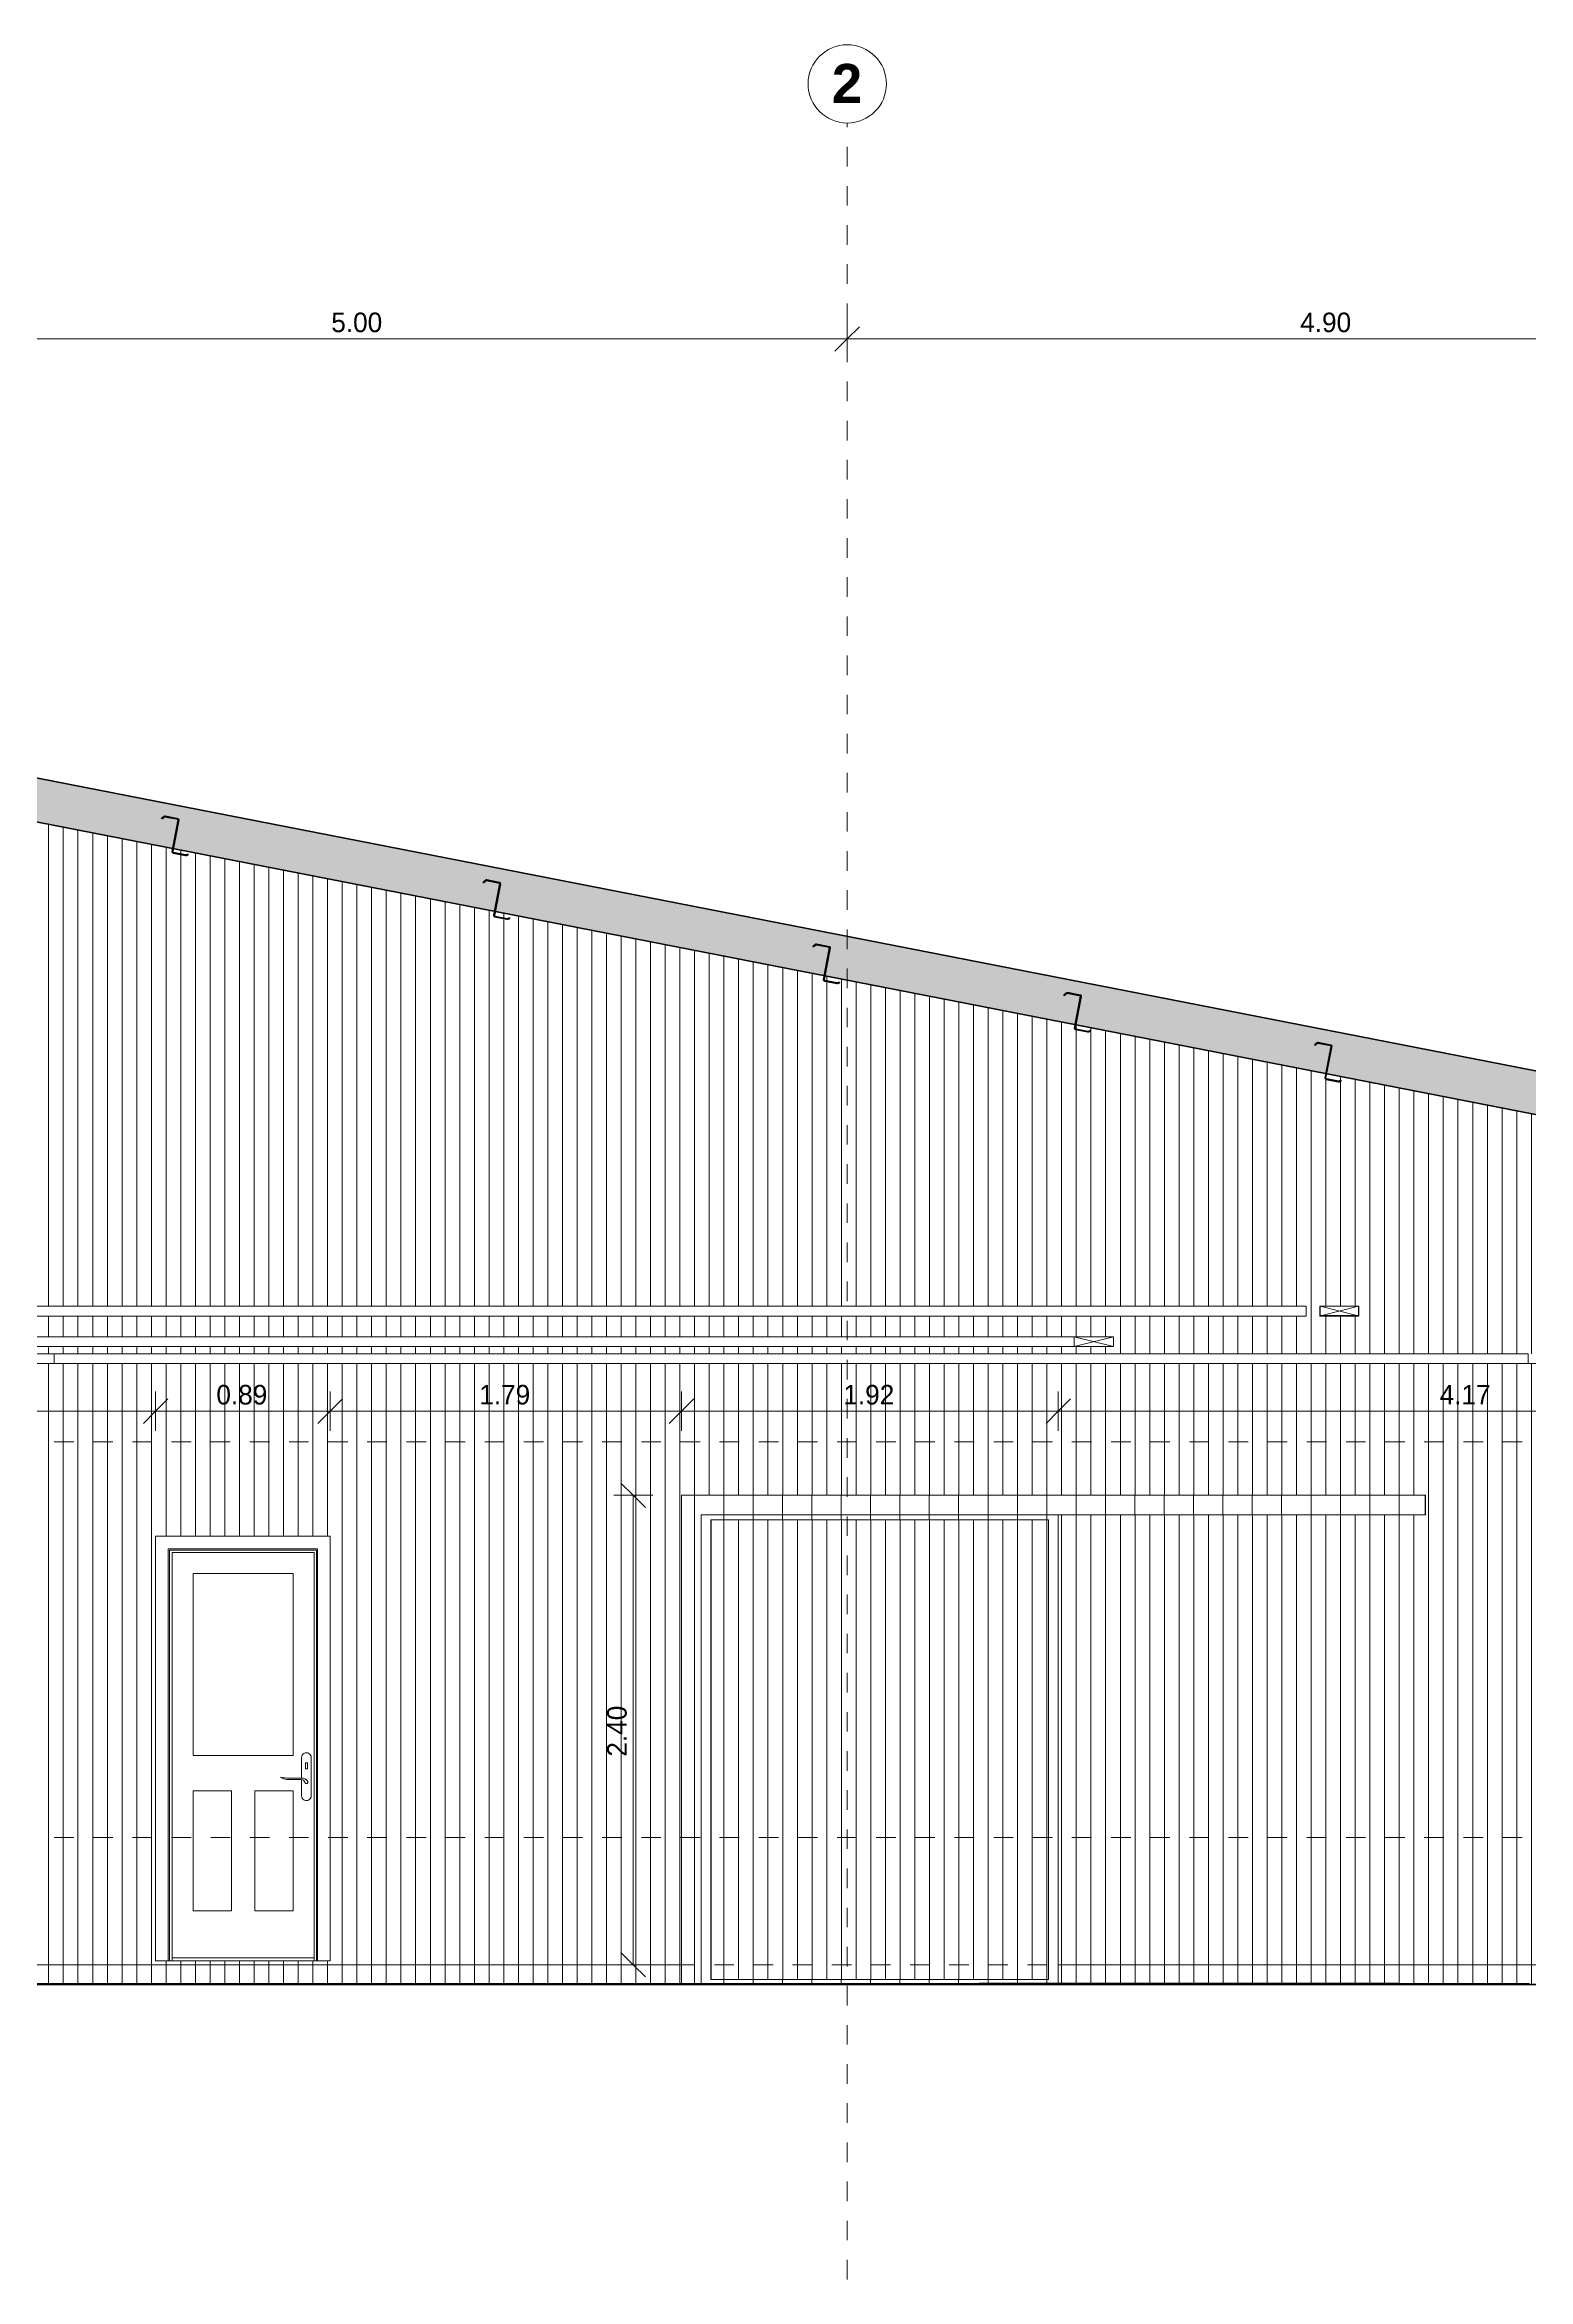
# Model space of a CAD drawing. Header units: metres. Extents: x 62 to 165, y -3 to 9.
# Drawn here: x 86.45 to 94.03, y -2.26 to 9.16 of the extents above; entities that cross this region are included whole.
import ezdxf

# ---------------------------------------------------------------- set-up
doc = ezdxf.new("R2010")
doc.units = ezdxf.units.M
doc.linetypes.add('Centro', pattern=[0.03175, 0.00635, -0.004763, 0.015875, -0.004763])
doc.linetypes.add('Grid Line', pattern=[0.022225, 0.0127, -0.003175, 0.003175, -0.003175])
for name, color, linetype, lineweight in [('A-ANNO-DIMS', 7, 'Continuous', 9), ('A-ANNO-DIMS-50', 7, 'Continuous', 9), ('A-DOOR', 7, 'Continuous', 18), ('A-DOOR-FRAM', 7, 'Continuous', 18), ('A-DOOR-GLAZ', 7, 'Continuous', 18), ('A-FLOR', 7, 'Continuous', 18), ('A-FLOR-LEVL', 7, 'Continuous', 9), ('A-ROOF', 7, 'Continuous', 18), ('A-ROOF-PATT', 7, 'Continuous', 50), ('A-WALL', 7, 'Continuous', 18), ('A-WALL-PATT', 7, 'Continuous', 18), ('E-CABL-TRAY', 7, 'Continuous', 18), ('S-BEAM', 7, 'Continuous', 18), ('S-GRID', 7, 'Continuous', 9), ('S-GRID-IDEN', 7, 'Continuous', 9)]:
    doc.layers.add(name, color=color, linetype=linetype, lineweight=lineweight)
doc.layers.add('E-CABL-TRAY-ANNO', color=7, linetype='Continuous', lineweight=18, true_color=0x007f00)
doc.styles.add('Arial_B_1', font='arialbd.ttf', dxfattribs={"height": 0.2})
doc.styles.add('Century Gothic_1', font='GOTHIC.TTF', dxfattribs={"height": 0.1})
doc.dimstyles.new('Century_Gotic__2_0__mm__2_decimales__OPACO', dxfattribs={"dimscale": 0.3048, "dimtxt": 0.104417, "dimasz": 0.410105, "dimexe": 0.328084, "dimexo": 0.0625, "dimgap": 0.019685, "dimtad": 1, "dimrnd": 0.01, "dimzin": 0, "dimdsep": 46, "dimtxsty": 'Century Gothic_1', "dimblk1": 'OBLIQUE', "dimblk2": 'OBLIQUE', "dimsah": 1, "dimcen": 0.09, "dimazin": 2, "dimtfac": 1, "dimtdec": 4, "dimtix": 1, "dimtmove": 0, "dimatfit": 3, "dimfxl": 0.328084, "dimfxlon": 1, "dimtvp": 1, "dimtolj": 1, "dimtzin": 0, "dimarcsym": 2})
pattern_1 = [(90, (80.772, 3.148), (-0.075, 5e-18), [])]
pattern_2 = [(90, (80.771, 3.148), (-0.15, 9e-18), [])]

# ---------------------------------------------------------------- blocks, each defined once
blk = doc.blocks.new('AB1_REVER_EST LOSAS_ZZ_ZZ_MO_T_A_rvt-1-Corte 01')
at = {"layer": 'A-FLOR'}
for p, q in [((81.665, -0.65), (89.705, -0.65)), ((91.63, -0.65), (95.506, -0.65)), ((86.405, -0.745), (86.625, -0.745)), ((86.625, -0.748), (86.405, -0.748)), ((86.625, -0.745), (86.625, -0.748)), ((86.625, -0.745), (86.865, -0.745)), ((86.625, -0.748), (86.625, -0.745)), ((86.865, -0.748), (86.625, -0.748)), ((86.865, -0.745), (86.865, -0.748)), ((86.865, -0.745), (87.085, -0.745)), ((86.865, -0.748), (86.865, -0.745)), ((87.085, -0.748), (86.865, -0.748)), ((87.085, -0.745), (87.085, -0.748)), ((87.085, -0.745), (87.325, -0.745)), ((87.085, -0.748), (87.085, -0.745)), ((87.325, -0.748), (87.085, -0.748)), ((87.325, -0.745), (87.325, -0.748)), ((87.325, -0.745), (87.525, -0.745)), ((87.325, -0.748), (87.325, -0.745)), ((87.525, -0.748), (87.325, -0.748)), ((87.525, -0.745), (87.525, -0.748)), ((87.525, -0.745), (87.765, -0.745)), ((87.525, -0.748), (87.525, -0.745)), ((87.765, -0.748), (87.525, -0.748)), ((87.765, -0.745), (87.765, -0.748)), ((87.765, -0.745), (88.025, -0.745)), ((87.765, -0.748), (87.765, -0.745)), ((88.025, -0.748), (87.765, -0.748)), ((88.025, -0.745), (88.025, -0.748)), ((88.025, -0.745), (88.245, -0.745)), ((88.025, -0.748), (88.025, -0.745)), ((88.245, -0.748), (88.025, -0.748)), ((88.245, -0.745), (88.245, -0.748)), ((88.245, -0.745), (88.471, -0.745)), ((88.245, -0.748), (88.245, -0.745)), ((88.471, -0.748), (88.245, -0.748)), ((88.471, -0.745), (88.471, -0.748)), ((88.471, -0.745), (88.691, -0.745)), ((88.471, -0.748), (88.471, -0.745)), ((88.691, -0.748), (88.471, -0.748)), ((88.691, -0.745), (88.691, -0.748)), ((88.691, -0.745), (88.911, -0.745)), ((88.691, -0.748), (88.691, -0.745)), ((88.911, -0.748), (88.691, -0.748)), ((88.911, -0.745), (88.911, -0.748)), ((88.911, -0.745), (89.131, -0.745)), ((88.911, -0.748), (88.911, -0.745)), ((89.131, -0.748), (88.911, -0.748)), ((89.131, -0.745), (89.131, -0.748)), ((89.131, -0.745), (89.331, -0.745)), ((89.131, -0.748), (89.131, -0.745)), ((89.331, -0.748), (89.131, -0.748)), ((89.331, -0.745), (89.331, -0.748)), ((89.331, -0.745), (89.571, -0.745)), ((89.331, -0.748), (89.331, -0.745)), ((89.571, -0.748), (89.331, -0.748)), ((89.571, -0.745), (89.571, -0.748)), ((89.571, -0.745), (89.771, -0.745)), ((89.571, -0.748), (89.571, -0.745)), ((89.771, -0.748), (89.571, -0.748)), ((89.771, -0.745), (89.771, -0.748)), ((89.771, -0.745), (90.011, -0.745)), ((89.771, -0.748), (89.771, -0.745)), ((90.011, -0.748), (89.771, -0.748)), ((90.011, -0.745), (90.011, -0.748)), ((90.011, -0.745), (90.231, -0.745)), ((90.011, -0.748), (90.011, -0.745)), ((90.231, -0.748), (90.011, -0.748)), ((90.231, -0.745), (90.231, -0.748)), ((90.231, -0.745), (90.451, -0.745)), ((90.231, -0.748), (90.231, -0.745)), ((90.451, -0.748), (90.231, -0.748)), ((90.451, -0.745), (90.451, -0.748)), ((90.451, -0.745), (90.651, -0.745)), ((90.451, -0.748), (90.451, -0.745)), ((90.651, -0.748), (90.451, -0.748)), ((90.651, -0.745), (90.651, -0.748)), ((90.651, -0.745), (90.885, -0.745)), ((90.651, -0.748), (90.651, -0.745)), ((90.885, -0.748), (90.651, -0.748)), ((90.885, -0.745), (90.885, -0.748)), ((90.885, -0.745), (91.12, -0.745)), ((90.885, -0.748), (90.885, -0.745)), ((91.12, -0.748), (90.885, -0.748)), ((91.12, -0.745), (91.12, -0.748)), ((91.12, -0.745), (91.225, -0.745)), ((91.12, -0.748), (91.12, -0.745)), ((91.225, -0.748), (91.12, -0.748)), ((93.365, -0.745), (93.595, -0.745)), ((93.595, -0.748), (93.365, -0.748)), ((93.595, -0.745), (93.595, -0.748)), ((93.595, -0.745), (93.81, -0.745)), ((93.595, -0.745), (93.595, -0.748)), ((93.81, -0.748), (93.595, -0.748)), ((93.81, -0.745), (93.81, -0.748)), ((93.81, -0.745), (94.035, -0.745)), ((93.81, -0.745), (93.81, -0.748)), ((94.035, -0.748), (93.81, -0.748))]:
    blk.add_line(p, q, dxfattribs=at)
at = {"layer": 'A-FLOR', "lineweight": 50}
for p, q in [((95.703, -0.75), (65.578, -0.75)), ((92.065, -0.745), (91.225, -0.745)), ((91.225, -0.745), (91.225, -0.748)), ((91.225, -0.748), (92.065, -0.748)), ((92.065, -0.748), (92.065, -0.745)), ((92.685, -0.745), (92.065, -0.745)), ((92.065, -0.745), (92.065, -0.748)), ((92.065, -0.748), (92.685, -0.748)), ((92.685, -0.748), (92.685, -0.745)), ((93.365, -0.745), (92.685, -0.745)), ((92.685, -0.745), (92.685, -0.748)), ((92.685, -0.748), (93.365, -0.748)), ((93.365, -0.748), (93.365, -0.745))]:
    blk.add_line(p, q, dxfattribs=at)
blk = doc.blocks.new('BPC_Codo 90_ - Codo 90_-1255836-Corte 01')
at = {"layer": 'E-CABL-TRAY', "color": 96, "true_color": 0x008000}
for p, q in [((86.026, 2.473), (86.026, 2.423)), ((86.426, 2.473), (86.026, 2.473)), ((86.026, 2.423), (86.426, 2.423)), ((86.426, 2.473), (86.501, 2.473)), ((86.501, 2.423), (86.426, 2.423)), ((86.501, 2.473), (86.501, 2.423))]:
    blk.add_line(p, q, dxfattribs=at)
blk = doc.blocks.new('AB1_REVER_ELE_ZZ_ZZ_MO_T_A_rvt-1-Corte 01')
at = {"layer": 'E-CABL-TRAY', "color": 96, "true_color": 0x008000}
for p, q in [((92.897, 2.716), (79.08, 2.716)), ((92.897, 2.666), (79.08, 2.666)), ((92.897, 2.716), (92.897, 2.666)), ((92.966, 2.716), (92.966, 2.666)), ((92.968, 2.716), (92.966, 2.716)), ((92.966, 2.666), (93.166, 2.666)), ((92.968, 2.669), (92.968, 2.716)), ((93.163, 2.669), (92.968, 2.669)), ((93.166, 2.716), (93.163, 2.716)), ((93.163, 2.716), (93.163, 2.669)), ((93.166, 2.666), (93.166, 2.716)), ((91.712, 2.56), (80.031, 2.56)), ((91.712, 2.51), (80.003, 2.51)), ((86.501, 2.423), (86.501, 2.473)), ((94.031, 2.473), (86.501, 2.473)), ((94.031, 2.423), (86.501, 2.423)), ((94.031, 2.473), (94.031, 2.423)), ((94.031, 2.423), (94.031, 2.473)), ((94.106, 2.423), (94.031, 2.423))]:
    blk.add_line(p, q, dxfattribs=at)
at = {"layer": 'E-CABL-TRAY-ANNO'}
for p, q in [((92.968, 2.716), (93.155, 2.669)), ((92.968, 2.716), (93.163, 2.716)), ((93.163, 2.716), (92.976, 2.669)), ((91.912, 2.56), (91.712, 2.51)), ((91.712, 2.56), (91.912, 2.51)), ((91.712, 2.56), (91.912, 2.56)), ((91.712, 2.51), (91.712, 2.56)), ((91.912, 2.56), (91.912, 2.51)), ((91.912, 2.51), (91.712, 2.51))]:
    blk.add_line(p, q, dxfattribs=at)
at = {"layer": 'E-CABL-TRAY', "color": 96, "lineweight": 18, "true_color": 0x008000}
blk.add_blockref('BPC_Codo 90_ - Codo 90_-1255836-Corte 01', (0, 0), dxfattribs=at)
blk = doc.blocks.new('Costanera Perfil Z - Costanera Perfil Z-1276424-Corte 01')
at = {"layer": 'S-BEAM', "lineweight": 50}
for p, q in [((82.393, 6.155), (82.379, 6.145)), ((82.379, 6.145), (82.38, 6.142)), ((82.38, 6.142), (82.395, 6.153)), ((82.396, 6.153), (82.463, 6.14)), ((82.463, 6.143), (82.397, 6.156)), ((82.464, 6.138), (82.433, 5.976)), ((82.436, 5.975), (82.467, 6.137)), ((82.439, 5.967), (82.5, 5.955)), ((82.501, 5.958), (82.44, 5.97)), ((82.514, 5.962), (82.504, 5.958)), ((82.505, 5.955), (82.515, 5.959)), ((82.515, 5.959), (82.514, 5.962))]:
    blk.add_line(p, q, dxfattribs=at)
for centre, radius, start, end in [((82.396, 6.151), 0.005, 79, 126.4498), ((82.396, 6.151), 0.002, 79, 126.4498), ((82.462, 6.138), 0.005, 349, 79), ((82.462, 6.138), 0.002, 349, 79), ((82.441, 5.975), 0.008, 169, 259), ((82.441, 5.975), 0.005, 169, 259), ((82.502, 5.963), 0.008, 259, 291.4498), ((82.502, 5.963), 0.005, 259, 291.4498)]:
    blk.add_arc(centre, radius, start, end, dxfattribs=at)
blk = doc.blocks.new('Puerta exterior - Puerta corrediza fachada 2-1357965-Corte 01')
at = {"layer": 'A-DOOR', "true_color": 0x808080}
h = blk.add_hatch(dxfattribs=at)
h.set_pattern_fill('FP_2', color=8, style=0, pattern_type=2)
h.set_pattern_definition(pattern_2)
h.paths.add_polyline_path([(89.771, -0.75), (89.805, -0.75), (89.805, -0.748), (89.705, -0.748), (89.705, -0.75)])
h.paths.add_polyline_path([(89.705, -0.745), (89.805, -0.745), (89.805, 1.65), (93.505, 1.65), (93.505, 1.75), (89.705, 1.75), (89.705, -0.714)])
h = blk.add_hatch(dxfattribs=at)
h.set_pattern_fill('FP_2', color=8, style=0, pattern_type=2)
h.set_pattern_definition(pattern_2)
h.paths.add_polyline_path([(90.885, -0.75), (91.63, -0.75), (91.63, -0.748), (89.805, -0.748), (89.805, -0.75), (90.88, -0.75)])
h.paths.add_polyline_path([(90.885, -0.745), (91.63, -0.745), (91.63, 1.65), (89.805, 1.65), (89.805, -0.745), (90.88, -0.745)])
h.paths.add_polyline_path([(89.878, -0.725), (89.855, -0.725), (89.855, 1.625), (91.58, 1.625), (91.58, -0.725), (90.011, -0.725)])
at = {"layer": 'A-DOOR', "true_color": 0x787878}
h = blk.add_hatch(dxfattribs=at)
h.set_pattern_fill('FP_1', color=8, style=0, pattern_type=2)
h.set_pattern_definition(pattern_1)
h.paths.add_polyline_path([(90.88, -0.725), (91.58, -0.725), (91.58, 1.625), (89.856, 1.625), (89.856, -0.725), (90.379, -0.725)])
at = {"layer": 'A-DOOR'}
for p, q in [((93.505, 1.75), (89.705, 1.75)), ((89.705, 1.75), (89.705, -0.745)), ((93.505, 1.65), (93.505, 1.75)), ((93.505, 1.75), (93.506, 1.75)), ((93.506, 1.75), (93.506, 1.65)), ((89.805, -0.745), (89.805, 1.65)), ((89.805, 1.65), (93.505, 1.65)), ((91.63, 1.65), (89.805, 1.65)), ((89.805, 1.65), (89.805, -0.745)), ((89.855, -0.725), (89.855, 1.625)), ((89.855, 1.625), (91.58, 1.625)), ((91.58, 1.625), (91.58, -0.725)), ((91.63, -0.745), (91.63, 1.65)), ((93.506, 1.65), (93.505, 1.65)), ((89.705, -0.748), (89.705, -0.75)), ((89.805, -0.75), (89.805, -0.748)), ((89.805, -0.748), (89.805, -0.75)), ((91.58, -0.725), (89.855, -0.725)), ((91.63, -0.75), (91.63, -0.748))]:
    blk.add_line(p, q, dxfattribs=at)
at = {"layer": 'A-DOOR-GLAZ'}
blk.add_line((89.856, 1.625), (89.856, -0.725), dxfattribs=at)
blk = doc.blocks.new('M_Door-Exterior-Single-Entry-Half Flat Glass-Wood_Clad - 750 x 2100mm-1286228-Corte 01')
at = {"layer": 'A-DOOR'}
for p, q in [((87.018, -0.63), (87.018, 1.541)), ((87.911, 1.541), (87.018, 1.541)), ((87.911, 1.541), (87.911, -0.63)), ((87.911, 1.541), (87.911, 1.541)), ((87.911, -0.63), (87.911, 1.541)), ((87.083, -0.63), (87.083, 1.476)), ((87.083, 1.476), (87.846, 1.476)), ((87.083, 1.476), (87.083, -0.63)), ((87.846, 1.476), (87.846, -0.63)), ((87.211, 0.42), (87.211, 1.35)), ((87.211, 1.35), (87.721, 1.35)), ((87.721, 1.35), (87.721, 0.42)), ((87.721, 0.42), (87.211, 0.42)), ((87.764, 0.409), (87.764, 0.304)), ((87.794, 0.382), (87.784, 0.382)), ((87.784, 0.382), (87.784, 0.352)), ((87.784, 0.352), (87.794, 0.352)), ((87.789, 0.434), (87.789, 0.434)), ((87.794, 0.352), (87.794, 0.382)), ((87.794, 0.382), (87.794, 0.352)), ((87.794, 0.382), (87.794, 0.382)), ((87.794, 0.352), (87.794, 0.352)), ((87.814, 0.409), (87.814, 0.214)), ((87.814, 0.214), (87.814, 0.409)), ((87.211, -0.375), (87.211, 0.24)), ((87.211, 0.24), (87.406, 0.24)), ((87.211, 0.24), (87.211, -0.375)), ((87.406, 0.24), (87.406, -0.375)), ((87.526, -0.375), (87.526, 0.24)), ((87.526, 0.24), (87.721, 0.24)), ((87.526, 0.24), (87.526, -0.375)), ((87.659, 0.309), (87.659, 0.307)), ((87.763, 0.304), (87.687, 0.304)), ((87.687, 0.297), (87.763, 0.297)), ((87.721, 0.24), (87.721, -0.375)), ((87.764, 0.297), (87.764, 0.214)), ((87.765, 0.304), (87.765, 0.304)), ((87.789, 0.276), (87.789, 0.276)), ((87.789, 0.189), (87.789, 0.189)), ((87.406, -0.375), (87.211, -0.375)), ((87.721, -0.375), (87.526, -0.375)), ((87.083, -0.63), (87.018, -0.63)), ((87.083, -0.63), (87.083, -0.63)), ((87.103, -0.615), (87.828, -0.615)), ((87.846, -0.63), (87.911, -0.63)), ((87.911, -0.63), (87.911, -0.63))]:
    blk.add_line(p, q, dxfattribs=at)
for centre, major_axis, start_param, end_param in [((87.789, 0.409), (0, 0.025), 4.712389, 7.853982), ((87.789, 0.409), (0, 0.025), 4.712389, 5.497787), ((87.687, 0.388), (0, 0.0833), 2.793324, 3.140796), ((87.691, 0.357), (0, 0.0594), 2.573656, 3.081211), ((87.765, 0.267), (0, 0.0373), 5.340119, 6.328796), ((87.763, 0.279), (0, 0.0181), 4.999105, 6.283185), ((87.765, 0.267), (0, 0.0373), 6.081627, 6.328796), ((87.789, 0.284), (0, 0.008), 1.570796, 5.333011), ((87.789, 0.284), (0, 0.008), 1.718891, 1.92433), ((87.789, 0.284), (0, 0.008), 1.725676, 1.923046), ((87.765, 0.267), (0, 0.0373), 5.340119, 5.834458), ((87.789, 0.284), (0, 0.008), 3.141593, 3.326496), ((87.789, 0.284), (0, 0.008), 3.141593, 3.665191), ((87.789, 0.284), (0, 0.008), 3.403392, 4.712389), ((87.789, 0.284), (0, 0.008), 3.577311, 3.752622), ((87.789, 0.284), (0, 0.008), 4.712389, 5.759079), ((87.789, 0.284), (0, 0.008), 4.712389, 5.631421), ((87.789, 0.284), (0, 0.008), 3.828125, 5.333011), ((87.789, 0.284), (0, 0.008), 3.751685, 4.712389), ((87.789, 0.214), (0, 0.025), 1.570796, 4.712389), ((87.789, 0.214), (0, 0.025), 3.926991, 4.712389)]:
    blk.add_ellipse(centre, major_axis=major_axis, ratio=0.999971, start_param=start_param, end_param=end_param, dxfattribs=at)
at = {"layer": 'A-DOOR-FRAM'}
for p, q in [((87.09, 1.47), (87.09, -0.63)), ((87.09, 1.47), (87.84, 1.47)), ((87.09, -0.63), (87.09, 1.47)), ((87.103, 1.457), (87.103, -0.616)), ((87.103, 1.457), (87.828, 1.457)), ((87.103, -0.63), (87.103, 1.457)), ((87.828, 1.457), (87.828, -0.63)), ((87.84, 1.47), (87.84, -0.63)), ((87.083, -0.63), (87.09, -0.63)), ((87.846, -0.63), (87.84, -0.63))]:
    blk.add_line(p, q, dxfattribs=at)
at = {"layer": 'A-DOOR-GLAZ'}
blk.add_line((87.211, 1.35), (87.211, 0.42), dxfattribs=at)
blk = doc.blocks.new('Grid - RLA-Grid Head - Circle 2-1378464-Corte 01')
at = {"layer": 'S-GRID-IDEN', "color": 253, "true_color": 0xaaaaaa}
blk.add_circle((95.452, 8.964), 0.2, dxfattribs=at)
blk = doc.blocks.new('DIMBLOCK1-Corte 01')
at = {"layer": 'A-ANNO-DIMS-50', "color": 251, "lineweight": 15, "true_color": 0x5a5a5a}
for p, q in [((90.552, 7.661), (90.489, 7.598)), ((90.552, 7.661), (90.614, 7.723)), ((95.452, 7.661), (95.389, 7.598)), ((95.452, 7.661), (95.514, 7.723))]:
    blk.add_line(p, q, dxfattribs=at)
at = {"layer": 'A-ANNO-DIMS-50', "color": 251, "true_color": 0x5a5a5a}
for p, q in [((90.552, 7.661), (90.552, 7.761)), ((95.452, 7.661), (90.552, 7.661)), ((90.552, 7.661), (90.552, 7.561)), ((95.452, 7.661), (95.452, 7.761)), ((95.452, 7.661), (95.452, 7.561))]:
    blk.add_line(p, q, dxfattribs=at)
at = {"layer": 'A-ANNO-DIMS-50', "color": 0, "insert": (92.866, 7.795), "char_height": 0.1, "width": 0.32618, "attachment_point": 1, "line_spacing_factor": 0.984502, "style": 'Century Gothic_1'}
blk.add_mtext('4.90', dxfattribs=at)
blk = doc.blocks.new('_Oblique')
at = {"color": 0, "linetype": 'ByBlock', "lineweight": -2}
blk.add_line((-0.5, -0.5), (0.5, 0.5), dxfattribs=at)
blk = doc.blocks.new('DIMBLOCK2-Corte 01')
at = {"layer": 'A-ANNO-DIMS-50', "color": 251, "lineweight": 15, "true_color": 0x5a5a5a}
for p, q in [((85.552, 7.661), (85.489, 7.598)), ((85.552, 7.661), (85.614, 7.723)), ((90.552, 7.661), (90.489, 7.598)), ((90.552, 7.661), (90.614, 7.723))]:
    blk.add_line(p, q, dxfattribs=at)
at = {"layer": 'A-ANNO-DIMS-50', "color": 251, "true_color": 0x5a5a5a}
for p, q in [((85.552, 7.661), (85.552, 7.761)), ((90.552, 7.661), (85.552, 7.661)), ((85.552, 7.661), (85.552, 7.561)), ((90.552, 7.661), (90.552, 7.761)), ((90.552, 7.661), (90.552, 7.561))]:
    blk.add_line(p, q, dxfattribs=at)
at = {"layer": 'A-ANNO-DIMS-50', "color": 0, "insert": (87.916, 7.795), "char_height": 0.1, "width": 0.32618, "attachment_point": 1, "line_spacing_factor": 0.984502, "style": 'Century Gothic_1'}
blk.add_mtext('5.00', dxfattribs=at)
blk = doc.blocks.new('DIMBLOCK29-Corte 01')
at = {"layer": 'A-ANNO-DIMS-50', "color": 251, "lineweight": 15, "true_color": 0x5a5a5a}
for p, q in [((91.63, 2.18), (91.568, 2.117)), ((91.63, 2.18), (91.693, 2.242)), ((95.798, 2.18), (95.735, 2.117)), ((95.798, 2.18), (95.86, 2.242))]:
    blk.add_line(p, q, dxfattribs=at)
at = {"layer": 'A-ANNO-DIMS-50', "color": 251, "true_color": 0x5a5a5a}
for p, q in [((91.63, 2.18), (91.63, 2.28)), ((95.798, 2.18), (91.63, 2.18)), ((91.63, 2.18), (91.63, 2.08)), ((95.798, 2.18), (95.798, 2.28)), ((95.798, 2.18), (95.798, 2.08))]:
    blk.add_line(p, q, dxfattribs=at)
at = {"layer": 'A-ANNO-DIMS-50', "color": 0, "insert": (93.578, 2.314), "char_height": 0.1, "width": 0.32618, "attachment_point": 1, "line_spacing_factor": 0.984502, "style": 'Century Gothic_1'}
blk.add_mtext('4.17', dxfattribs=at)
blk = doc.blocks.new('DIMBLOCK30-Corte 01')
at = {"layer": 'A-ANNO-DIMS-50', "color": 251, "lineweight": 15, "true_color": 0x5a5a5a}
for p, q in [((89.705, 2.18), (89.643, 2.117)), ((89.705, 2.18), (89.768, 2.242)), ((91.63, 2.18), (91.568, 2.117)), ((91.63, 2.18), (91.693, 2.242))]:
    blk.add_line(p, q, dxfattribs=at)
at = {"layer": 'A-ANNO-DIMS-50', "color": 251, "true_color": 0x5a5a5a}
for p, q in [((89.705, 2.18), (89.705, 2.28)), ((91.63, 2.18), (89.705, 2.18)), ((89.705, 2.18), (89.705, 2.08)), ((91.63, 2.18), (91.63, 2.28)), ((91.63, 2.18), (91.63, 2.08))]:
    blk.add_line(p, q, dxfattribs=at)
at = {"layer": 'A-ANNO-DIMS-50', "color": 0, "insert": (90.532, 2.314), "char_height": 0.1, "width": 0.32618, "attachment_point": 1, "line_spacing_factor": 0.984502, "style": 'Century Gothic_1'}
blk.add_mtext('1.92', dxfattribs=at)
blk = doc.blocks.new('DIMBLOCK31-Corte 01')
at = {"layer": 'A-ANNO-DIMS-50', "color": 251, "lineweight": 15, "true_color": 0x5a5a5a}
for p, q in [((87.911, 2.18), (87.848, 2.117)), ((87.911, 2.18), (87.973, 2.242)), ((89.705, 2.18), (89.643, 2.117)), ((89.705, 2.18), (89.768, 2.242))]:
    blk.add_line(p, q, dxfattribs=at)
at = {"layer": 'A-ANNO-DIMS-50', "color": 251, "true_color": 0x5a5a5a}
for p, q in [((87.911, 2.18), (87.911, 2.28)), ((89.705, 2.18), (87.911, 2.18)), ((87.911, 2.18), (87.911, 2.08)), ((89.705, 2.18), (89.705, 2.28)), ((89.705, 2.18), (89.705, 2.08))]:
    blk.add_line(p, q, dxfattribs=at)
at = {"layer": 'A-ANNO-DIMS-50', "color": 0, "insert": (88.672, 2.314), "char_height": 0.1, "width": 0.32618, "attachment_point": 1, "line_spacing_factor": 0.984502, "style": 'Century Gothic_1'}
blk.add_mtext('1.79', dxfattribs=at)
blk = doc.blocks.new('DIMBLOCK32-Corte 01')
at = {"layer": 'A-ANNO-DIMS-50', "color": 251, "lineweight": 15, "true_color": 0x5a5a5a}
for p, q in [((87.018, 2.18), (86.956, 2.117)), ((87.018, 2.18), (87.081, 2.242)), ((87.911, 2.18), (87.848, 2.117)), ((87.911, 2.18), (87.973, 2.242))]:
    blk.add_line(p, q, dxfattribs=at)
at = {"layer": 'A-ANNO-DIMS-50', "color": 251, "true_color": 0x5a5a5a}
for p, q in [((87.018, 2.18), (87.018, 2.28)), ((87.911, 2.18), (87.018, 2.18)), ((87.018, 2.18), (87.018, 2.08)), ((87.911, 2.18), (87.911, 2.28)), ((87.911, 2.18), (87.911, 2.08))]:
    blk.add_line(p, q, dxfattribs=at)
at = {"layer": 'A-ANNO-DIMS-50', "color": 0, "insert": (87.329, 2.314), "char_height": 0.1, "width": 0.32618, "attachment_point": 1, "line_spacing_factor": 0.984502, "style": 'Century Gothic_1'}
blk.add_mtext('0.89', dxfattribs=at)
blk = doc.blocks.new('DIMBLOCK33-Corte 01')
at = {"layer": 'A-ANNO-DIMS-50', "color": 251, "lineweight": 15, "true_color": 0x5a5a5a}
for p, q in [((85.331, 2.18), (85.268, 2.117)), ((85.331, 2.18), (85.393, 2.242)), ((87.018, 2.18), (86.956, 2.117)), ((87.018, 2.18), (87.081, 2.242))]:
    blk.add_line(p, q, dxfattribs=at)
at = {"layer": 'A-ANNO-DIMS-50', "color": 251, "true_color": 0x5a5a5a}
for p, q in [((85.331, 2.18), (85.331, 2.28)), ((87.018, 2.18), (85.331, 2.18)), ((85.331, 2.18), (85.331, 2.08)), ((87.018, 2.18), (87.018, 2.28)), ((87.018, 2.18), (87.018, 2.08))]:
    blk.add_line(p, q, dxfattribs=at)
at = {"layer": 'A-ANNO-DIMS-50', "color": 0, "insert": (86.039, 2.314), "char_height": 0.1, "width": 0.32618, "attachment_point": 1, "line_spacing_factor": 0.984502, "style": 'Century Gothic_1'}
blk.add_mtext('1.69', dxfattribs=at)
blk = doc.blocks.new('DIMBLOCK41-Corte 01')
at = {"layer": 'A-ANNO-DIMS-50', "color": 251, "true_color": 0x5a5a5a}
for p, q in [((89.459, 1.75), (89.359, 1.75)), ((89.459, -0.65), (89.459, 1.75)), ((89.459, 1.75), (89.559, 1.75)), ((89.459, -0.65), (89.359, -0.65)), ((89.459, -0.65), (89.559, -0.65))]:
    blk.add_line(p, q, dxfattribs=at)
at = {"layer": 'A-ANNO-DIMS-50', "color": 251, "lineweight": 15, "true_color": 0x5a5a5a}
for p, q in [((89.459, 1.75), (89.396, 1.812)), ((89.459, 1.75), (89.521, 1.687)), ((89.459, -0.65), (89.396, -0.587)), ((89.459, -0.65), (89.521, -0.712))]:
    blk.add_line(p, q, dxfattribs=at)
at = {"layer": 'A-ANNO-DIMS-50', "color": 0, "insert": (89.325, 0.414), "char_height": 0.1, "width": 0.32618, "attachment_point": 1, "rotation": 90, "line_spacing_factor": 0.984502, "style": 'Century Gothic_1'}
blk.add_mtext('2.40', dxfattribs=at)

msp = doc.modelspace()

# ---------------------------------------------------------------- hatches: boundary and pattern name
at = {"layer": 'A-ROOF-PATT', "lineweight": 18}
h = msp.add_hatch(dxfattribs=at)
h.set_pattern_fill('FP_5', color=256, style=0, pattern_type=2)
h.set_pattern_definition([(0, (80.761, 3.148), (0.4064, 0.1016), [0.01676, -0.28804, 0.01676, -0.28804, -1.626]), (0, (80.761, 3.148), (0.4064, 0.1016), [-0.6096, 0.01676, -0.59284, 0.01676, -0.28804, -0.7112]), (0, (80.761, 3.148), (0.4064, 0.1016), [-1.524, 0.01676, -0.18644, 0.01676, -0.49124]), (120, (80.913, 3.198), (-0.2911882, 0.3011527), [0.01676, -0.28804, 0.01676, -0.28804, -1.626]), (120, (80.913, 3.198), (-0.2911882, 0.3011527), [-0.6096, 0.01676, -0.59284, 0.01676, -0.28804, -0.7112]), (120, (80.913, 3.198), (-0.2911882, 0.3011527), [-1.524, 0.01676, -0.18644, 0.01676, -0.49124]), (240, (80.964, 3.402), (-0.1152118, -0.4027527), [0.01676, -0.28804, 0.01676, -0.28804, -1.626]), (240, (80.964, 3.402), (-0.1152118, -0.4027527), [-0.6096, 0.01676, -0.59284, 0.01676, -0.28804, -0.7112]), (240, (80.964, 3.402), (-0.1152118, -0.4027527), [-1.524, 0.01676, -0.18644, 0.01676, -0.49124])])
h.paths.add_polyline_path([(95.93, 3.332), (95.93, 3.556), (80.482, 6.574), (70.006, 4.493), (70.006, 4.268), (80.482, 6.35), (95.892, 3.339)])
at = {"layer": 'A-WALL-PATT', "true_color": 0x787878}
h = msp.add_hatch(dxfattribs=at)
h.set_pattern_fill('FP_1', color=8, style=0, pattern_type=2)
h.set_pattern_definition(pattern_1)
h.paths.add_polyline_path([(81.745, -0.75), (89.705, -0.75), (89.705, -0.748), (83.065, -0.748), (83.065, -0.745), (89.705, -0.745), (89.705, 1.75), (93.506, 1.75), (93.505, 1.65), (91.631, 1.65), (91.631, -0.745), (95.514, -0.745), (95.514, -0.748), (91.631, -0.748), (91.631, -0.75), (95.798, -0.75), (95.798, -0.6), (95.773, -0.6), (95.773, -0.55), (95.748, -0.55), (95.747, 3.367), (95.575, 3.401), (95.569, 3.367), (95.57, 3.364), (95.573, 3.362), (95.636, 3.35), (95.638, 3.351), (95.647, 3.354), (95.648, 3.351), (95.636, 3.347), (95.634, 3.347), (95.572, 3.359), (95.567, 3.362), (95.566, 3.368), (95.572, 3.401), (94.302, 3.649), (94.294, 3.607), (94.295, 3.603), (94.298, 3.601), (94.361, 3.589), (94.363, 3.59), (94.372, 3.593), (94.373, 3.591), (94.36, 3.586), (94.358, 3.586), (94.297, 3.598), (94.292, 3.602), (94.291, 3.608), (94.299, 3.65), (93, 3.904), (92.996, 3.883), (92.996, 3.879), (93, 3.877), (93.062, 3.865), (93.065, 3.866), (93.073, 3.869), (93.075, 3.867), (93.062, 3.862), (93.06, 3.862), (92.999, 3.874), (92.994, 3.878), (92.993, 3.884), (92.996, 3.905), (91.719, 4.154), (91.716, 4.138), (91.716, 4.134), (91.719, 4.132), (91.782, 4.12), (91.784, 4.121), (91.793, 4.124), (91.794, 4.122), (91.782, 4.117), (91.78, 4.117), (91.719, 4.129), (91.714, 4.133), (91.713, 4.139), (91.716, 4.155), (90.437, 4.405), (90.434, 4.386), (90.435, 4.382), (90.438, 4.38), (90.501, 4.368), (90.503, 4.369), (90.512, 4.372), (90.513, 4.37), (90.5, 4.365), (90.498, 4.365), (90.437, 4.377), (90.432, 4.381), (90.431, 4.387), (90.434, 4.405), (88.753, 4.734), (88.749, 4.714), (88.75, 4.71), (88.753, 4.708), (88.816, 4.696), (88.818, 4.697), (88.827, 4.7), (88.828, 4.698), (88.816, 4.693), (88.814, 4.693), (88.753, 4.705), (88.748, 4.709), (88.746, 4.715), (88.75, 4.734), (87.109, 5.055), (87.106, 5.04), (87.107, 5.036), (87.11, 5.034), (87.173, 5.022), (87.175, 5.023), (87.184, 5.026), (87.185, 5.024), (87.173, 5.019), (87.171, 5.019), (87.11, 5.031), (87.105, 5.035), (87.103, 5.041), (87.106, 5.055), (85.431, 5.383), (85.428, 5.369), (85.429, 5.365), (85.432, 5.363), (85.495, 5.351), (85.497, 5.352), (85.506, 5.355), (85.507, 5.353), (85.494, 5.348), (85.492, 5.348), (85.431, 5.36), (85.426, 5.364), (85.425, 5.37), (85.428, 5.383), (83.935, 5.675), (83.934, 5.668), (83.935, 5.664), (83.938, 5.662), (84.001, 5.65), (84.003, 5.651), (84.012, 5.654), (84.013, 5.652), (84.001, 5.647), (83.999, 5.647), (83.937, 5.659), (83.932, 5.663), (83.931, 5.669), (83.933, 5.676), (82.485, 5.958), (82.439, 5.967), (82.438, 5.968), (81.564, 6.138), (81.564, 2.716), (85.809, 2.716), (85.841, 2.748), (85.863, 2.763), (85.89, 2.768), (86.099, 2.768), (86.099, 2.718), (85.89, 2.718), (85.882, 2.716), (92.897, 2.716), (92.897, 2.666), (85.83, 2.666), (85.723, 2.56), (91.912, 2.56), (91.912, 2.51), (85.667, 2.51), (85.662, 2.506), (85.636, 2.501), (81.573, 2.501), (81.573, 1.038), (81.564, 1.038), (81.564, -0.75)])
h.paths.add_polyline_path([(83.045, -0.748), (81.745, -0.748), (81.745, -0.745), (83.045, -0.745)])
h.paths.add_polyline_path([(95.715, -0.7), (95.513, -0.7), (95.513, -0.55), (95.715, -0.55), (95.715, -0.6)])
h.paths.add_polyline_path([(87.873, -0.63), (87.018, -0.63), (87.018, 1.541), (87.911, 1.541), (87.911, -0.63)])
h.paths.add_polyline_path([(81.752, -0.63), (81.752, 1.12), (82.502, 1.12), (82.502, -0.63), (81.865, -0.63)])
h.paths.add_polyline_path([(84.866, -0.63), (84.438, -0.63), (84.438, 1.541), (85.331, 1.541), (85.331, -0.63), (85.266, -0.63)])
h.paths.add_polyline_path([(86.289, 2.423), (86.026, 2.423), (86.026, 2.473), (94.506, 2.473), (94.506, 2.423), (86.357, 2.423)])
h.paths.add_polyline_path([(94.428, 2.541), (94.328, 2.541), (94.328, 2.591), (94.428, 2.591)])
h.paths.add_polyline_path([(82.233, 2.56), (85.653, 2.56), (85.759, 2.666), (81.573, 2.666), (81.573, 2.56), (81.859, 2.56)])
h.paths.add_polyline_path([(92.968, 2.666), (92.966, 2.666), (92.966, 2.716), (93.166, 2.716), (93.166, 2.666), (93.163, 2.666)])

# ---------------------------------------------------------------- linework, layer by layer
at = {"layer": 'A-FLOR-LEVL', "color": 9, "linetype": 'Centro', "true_color": 0xc0c0c0}
for p, q in [((64.7, 2.023), (97.033, 2.023)), ((64.7, 0), (97.033, 0)), ((98.173, -0.65), (63.541, -0.65)), ((64.7, -0.75), (97.033, -0.75))]:
    msp.add_line(p, q, dxfattribs=at)
at = {"layer": 'A-ROOF', "lineweight": 50}
for p, q in [((95.93, 3.556), (80.482, 6.574)), ((80.482, 6.35), (95.748, 3.367))]:
    msp.add_line(p, q, dxfattribs=at)
at = {"layer": 'A-WALL'}
msp.add_line((87.846, -0.63), (87.083, -0.63), dxfattribs=at)
at = {"layer": 'S-GRID', "color": 253, "linetype": 'Grid Line', "true_color": 0xaaaaaa}
msp.add_line((90.552, -2.258), (90.552, 8.764), dxfattribs=at)

# ---------------------------------------------------------------- block references
at = {"lineweight": 5}
for name in ['AB1_REVER_ELE_ZZ_ZZ_MO_T_A_rvt-1-Corte 01', 'AB1_REVER_EST LOSAS_ZZ_ZZ_MO_T_A_rvt-1-Corte 01']:
    msp.add_blockref(name, (0, 0), dxfattribs=at)
at = {"layer": 'A-DOOR'}
for name in ['Puerta exterior - Puerta corrediza fachada 2-1357965-Corte 01', 'M_Door-Exterior-Single-Entry-Half Flat Glass-Wood_Clad - 750 x 2100mm-1286228-Corte 01']:
    msp.add_blockref(name, (0, 0), dxfattribs=at)
at = {"layer": 'S-BEAM'}
for p in [(4.67, -0.935), (6.313, -1.261), (7.998, -1.589), (9.28, -1.837), (10.56, -2.092)]:
    msp.add_blockref('Costanera Perfil Z - Costanera Perfil Z-1276424-Corte 01', p, dxfattribs=at)
at = {"layer": 'S-GRID-IDEN', "color": 253, "true_color": 0xaaaaaa}
msp.add_blockref('Grid - RLA-Grid Head - Circle 2-1378464-Corte 01', (-4.9, 0), dxfattribs=at)

# ---------------------------------------------------------------- texts
at = {"layer": 'S-GRID-IDEN', "color": 253, "true_color": 0xaaaaaa, "insert": (90.473, 9.066), "char_height": 0.2, "width": 0.1884, "attachment_point": 1, "style": 'Arial_B_1'}
msp.add_mtext('\\fArial|b1|i0|c0|p34|;2', dxfattribs=at)

# ---------------------------------------------------------------- dimensions: what is measured, and where the dimension line sits
at = {"layer": 'A-ANNO-DIMS', "color": 251, "true_color": 0x5a5a5a}
for base, p1, p2, override, picture, middle in [((85.552, 7.661), (90.552, 7.561), (85.552, 7.561), {"dimpost": '<>', "dimfxl": 5}, 'DIMBLOCK2-Corte 01', (88.052, 7.719)), ((90.552, 7.661), (95.452, 7.561), (90.552, 7.561), {"dimpost": '<>', "dimfxl": 4.9}, 'DIMBLOCK1-Corte 01', (93.002, 7.719)), ((85.331, 2.18), (87.018, 2.08), (85.331, 2.08), {"dimpost": '<>', "dimfxl": 1.687251}, 'DIMBLOCK33-Corte 01', (86.175, 2.238)), ((87.018, 2.18), (87.911, 2.08), (87.018, 2.08), {"dimpost": '<>', "dimfxl": 0.892674}, 'DIMBLOCK32-Corte 01', (87.465, 2.238)), ((87.911, 2.18), (89.705, 2.08), (87.911, 2.08), {"dimpost": '<>', "dimfxl": 1.794641}, 'DIMBLOCK31-Corte 01', (88.808, 2.238)), ((89.7055, 2.1798), (91.6304, 2.0798), (89.7055, 2.0798), {"dimpost": '<>', "dimfxl": 1.924944}, 'DIMBLOCK30-Corte 01', (90.668, 2.2384)), ((91.63, 2.18), (95.798, 2.08), (91.63, 2.08), {"dimpost": '<>', "dimfxl": 4.167143}, 'DIMBLOCK29-Corte 01', (93.714, 2.238))]:
    dim = msp.add_linear_dim(base=base, p1=p1, p2=p2, dimstyle='Century_Gotic__2_0__mm__2_decimales__OPACO', override=override, dxfattribs=at)
    dim.commit()
    dim.dimension.update_dxf_attribs({"geometry": picture, "text_midpoint": middle})
dim = msp.add_linear_dim(base=(89.459, 1.75), p1=(89.359, -0.65), p2=(89.559, 1.75), angle=90, dimstyle='Century_Gotic__2_0__mm__2_decimales__OPACO', override={"dimpost": '<>', "dimfxl": 2.408319}, dxfattribs=at)
dim.commit()
dim.dimension.update_dxf_attribs({"geometry": 'DIMBLOCK41-Corte 01', "text_midpoint": (89.4, 0.55)})

doc.saveas('drawing.dxf')
